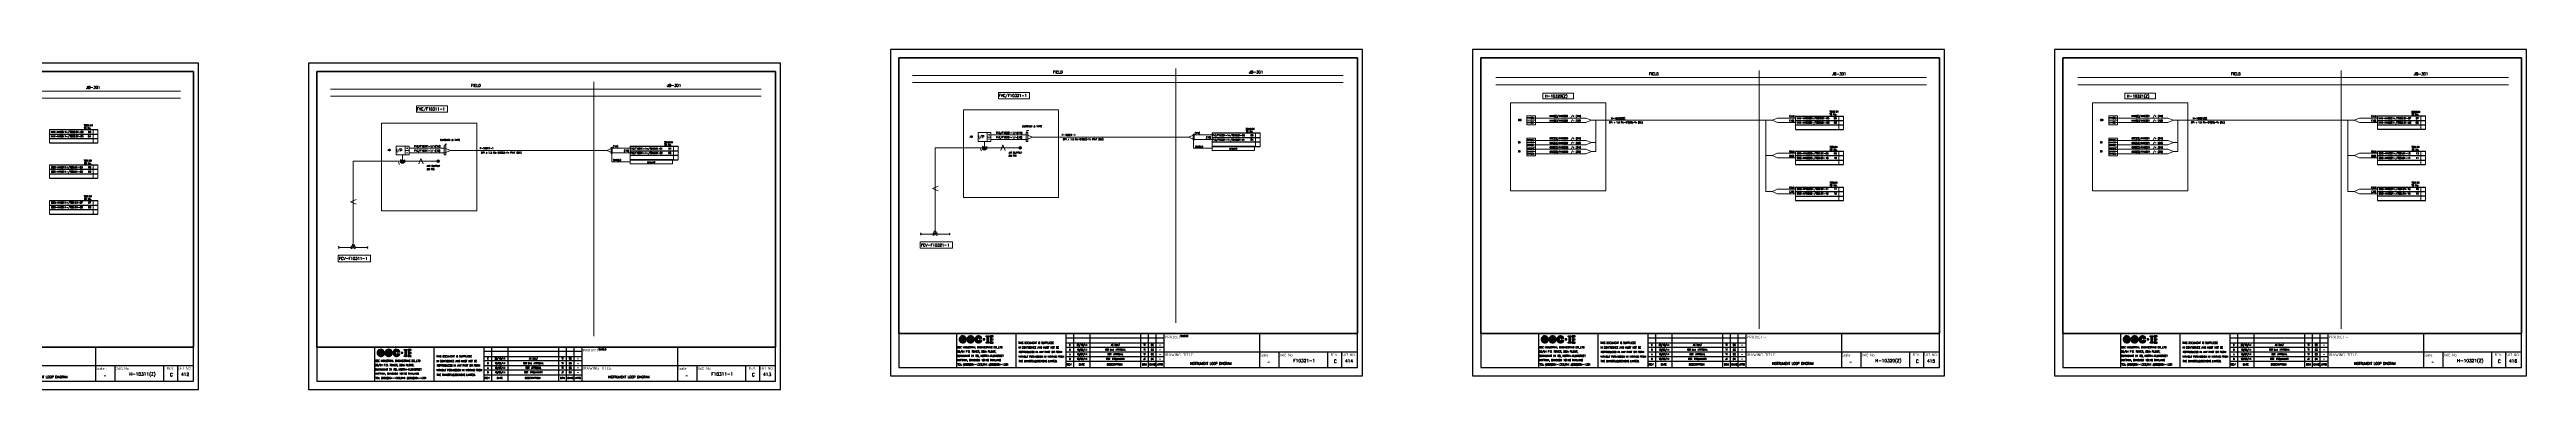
# Model space of a CAD drawing. Header units: millimetres. Extents: x -14942 to 24072, y -50285 to 2207.
# Drawn here: x 8956 to 11177, y -7011 to -6706 of the extents above; entities that cross this region are included whole.
import ezdxf
from ezdxf.enums import TextEntityAlignment as Align

# ---------------------------------------------------------------- set-up
doc = ezdxf.new("R2010")
doc.units = ezdxf.units.MM
doc.header["$MEASUREMENT"] = 0
doc.layers.get('0').update_dxf_attribs({"linetype": 'CONTINUOUS'})
for name, color, linetype in [('52049_PAPER A4$0$Frame_A1', 253, 'CONTINUOUS'), ('BORDER', 3, 'CONTINUOUS'), ('INSTRU', 4, 'CONTINUOUS'), ('INSTRUMENT', 1, 'CONTINUOUS'), ('LINE', 3, 'CONTINUOUS'), ('TEXT', 2, 'CONTINUOUS')]:
    doc.layers.add(name, color=color, linetype=linetype)
doc.styles.add('52049_PAPER A4$0$ISO Proportional', font='isocp.shx')
doc.styles.add('52049_PAPER A4$0$ROMANS', font='isocp.shx')
doc.styles.add('52049_PAPER A4$0$Romans-title', font='romans.shx')
doc.styles.add('ROMANS', font='romans')

# ---------------------------------------------------------------- blocks, each defined once
blk = doc.blocks.new('52049_PAPER A4$0$eec-ie')
at = {"layer": '52049_PAPER A4$0$Frame_A1', "color": 0, "lineweight": -3}
for p, q in [((0, 0), (0.87, 0.87)), ((0, -0.08), (0.3, 0.22)), ((0, -0.16), (0.26, 0.1)), ((0, -0.23), (0.24, 0)), ((0.01, 0.09), (0.78, 0.86)), ((0.04, 0.2), (0.68, 0.83)), ((0.09, 0.32), (0.55, 0.78)), ((0.26, 0.57), (0.3, 0.62)), ((0.34, -0.12), (1, 0.53)), ((0.35, -0.04), (0.92, 0.53)), ((0.35, -0.19), (1.07, 0.52)), ((0.36, 0.05), (0.82, 0.51)), ((0.37, -0.26), (0.66, 0.04)), ((0.39, -0.32), (0.74, 0.04)), ((0.4, 0.17), (0.7, 0.47)), ((0.41, -0.37), (0.82, 0.04)), ((1.69, 0.04), (0.64, 0.04)), ((0.65, 0.57), (0.96, 0.88)), ((0.68, -0.17), (0.9, 0.04)), ((0.76, -0.17), (0.98, 0.04)), ((0.77, 0.62), (1.03, 0.88)), ((0.84, -0.17), (1.05, 0.04)), ((0.87, 0.64), (1.1, 0.87)), ((0.87, 0.25), (1.13, 0.51)), ((0.92, -0.17), (1.13, 0.04)), ((0.95, 0.64), (1.17, 0.86)), ((0.96, 0.26), (1.19, 0.49)), ((1, -0.17), (1.21, 0.04)), ((1.03, 0.64), (1.23, 0.84)), ((1.03, 0.25), (1.24, 0.46)), ((1.07, -0.17), (1.29, 0.04)), ((1.09, 0.24), (1.29, 0.44)), ((1.1, 0.63), (1.29, 0.82)), ((1.15, 0.21), (1.34, 0.4)), ((1.15, -0.17), (1.37, 0.04)), ((1.16, 0.62), (1.35, 0.8)), ((1.19, 0.18), (1.38, 0.37)), ((1.22, 0.6), (1.4, 0.78)), ((1.22, 0.15), (1.54, 0.15)), ((1.23, -0.17), (1.44, 0.04)), ((1.25, 0.15), (1.42, 0.33)), ((1.28, 0.57), (1.45, 0.75)), ((1.31, -0.17), (1.52, 0.04)), ((1.32, 0.15), (1.46, 0.29)), ((1.33, 0.55), (1.5, 0.72)), ((1.38, 0.52), (1.54, 0.69)), ((1.39, -0.17), (1.6, 0.04)), ((1.4, 0.15), (1.49, 0.24)), ((1.42, 0.49), (1.59, 0.65)), ((1.46, 0.45), (1.63, 0.62)), ((1.46, -0.17), (1.68, 0.04)), ((1.48, 0.15), (1.52, 0.19)), ((1.5, 0.41), (1.67, 0.58)), ((1.54, 0.37), (1.71, 0.54)), ((1.54, -0.17), (1.9, 0.18)), ((1.57, 0.33), (1.74, 0.49)), ((1.6, 0.28), (1.77, 0.45)), ((1.62, -0.17), (1.91, 0.12)), ((1.63, 0.23), (1.8, 0.4)), ((1.65, 0.17), (1.83, 0.35)), ((1.67, 0.11), (1.86, 0.3)), ((1.69, 0.05), (1.88, 0.24)), ((1.7, -0.17), (1.93, 0.06)), ((2.09, -0.09), (2.37, 0.19)), ((2.1, -0.01), (2.51, 0.41)), ((2.1, -0.17), (2.34, 0.08)), ((2.11, 0.08), (2.88, 0.86)), ((2.13, 0.18), (2.78, 0.83)), ((2.18, 0.31), (2.65, 0.78)), ((2.31, 0.52), (2.45, 0.65)), ((2.44, -0.05), (3.02, 0.52)), ((2.44, -0.13), (3.1, 0.52)), ((2.45, -0.2), (2.78, 0.13)), ((2.46, 0.04), (2.93, 0.51)), ((2.46, -0.26), (2.76, 0.04)), ((2.48, -0.32), (2.84, 0.04)), ((2.49, 0.15), (2.81, 0.47)), ((2.56, 0.45), (2.97, 0.87)), ((2.72, -0.17), (2.92, 0.04)), ((2.73, 0.04), (3.79, 0.04)), ((2.77, 0.59), (3.06, 0.87)), ((2.79, -0.17), (3, 0.04)), ((2.84, 0.19), (3.17, 0.51)), ((2.87, -0.17), (3.08, 0.04)), ((2.89, 0.63), (3.13, 0.87)), ((2.95, -0.17), (3.15, 0.04)), ((2.98, 0.64), (3.2, 0.86)), ((2.98, 0.26), (3.23, 0.5)), ((3.03, -0.17), (3.23, 0.04)), ((3.06, 0.65), (3.27, 0.85)), ((3.07, 0.26), (3.29, 0.48)), ((3.11, -0.17), (3.31, 0.04)), ((3.14, 0.64), (3.33, 0.83)), ((3.14, 0.25), (3.34, 0.46)), ((3.18, -0.17), (3.39, 0.04)), ((3.2, 0.24), (3.39, 0.43)), ((3.21, 0.63), (3.39, 0.81)), ((3.25, 0.21), (3.44, 0.4)), ((3.26, -0.17), (3.47, 0.04)), ((3.27, 0.62), (3.44, 0.79)), ((3.29, 0.18), (3.48, 0.36)), ((3.62, 0.16), (3.31, 0.16)), ((3.33, 0.6), (3.5, 0.77)), ((3.34, -0.17), (3.54, 0.04)), ((3.36, 0.16), (3.52, 0.32)), ((3.38, 0.57), (3.55, 0.74)), ((3.42, -0.17), (3.62, 0.04)), ((3.43, 0.55), (3.59, 0.71)), ((3.43, 0.16), (3.55, 0.28)), ((3.48, 0.52), (3.64, 0.68)), ((3.5, -0.17), (3.7, 0.04)), ((3.51, 0.16), (3.58, 0.23)), ((3.52, 0.48), (3.68, 0.64)), ((3.57, 0.45), (3.72, 0.61)), ((3.57, -0.17), (3.78, 0.04)), ((3.59, 0.16), (3.61, 0.18)), ((3.6, 0.41), (3.76, 0.57)), ((3.64, 0.37), (3.8, 0.53)), ((3.65, -0.17), (3.99, 0.17)), ((3.67, 0.32), (3.83, 0.48)), ((3.7, 0.27), (3.87, 0.44)), ((3.73, 0.22), (3.9, 0.39)), ((3.73, -0.17), (4, 0.11)), ((3.75, 0.17), (3.92, 0.34)), ((3.77, 0.11), (3.95, 0.28)), ((3.79, 0.05), (3.97, 0.23)), ((3.81, -0.17), (4.02, 0.04)), ((4.18, -0.03), (4.57, 0.36)), ((4.18, -0.11), (4.47, 0.18)), ((4.18, -0.18), (4.43, 0.07)), ((4.19, 0.06), (5, 0.86)), ((4.21, 0.16), (4.9, 0.84)), ((4.25, 0.28), (4.78, 0.8)), ((4.34, 0.45), (4.61, 0.71)), ((4.53, -0.15), (5.2, 0.53)), ((4.53, -0.07), (5.13, 0.53)), ((4.54, 0.02), (5.04, 0.52)), ((4.54, -0.22), (4.86, 0.1)), ((4.57, 0.12), (4.93, 0.49)), ((4.69, 0.48), (5.08, 0.87)), ((4.69, 0.32), (4.73, 0.37)), ((4.88, 0.59), (5.16, 0.88)), ((4.96, 0.2), (5.27, 0.52)), ((4.99, 0.63), (5.24, 0.87)), ((5.08, 0.64), (5.31, 0.86)), ((5.09, 0.25), (5.33, 0.5)), ((5.16, 0.64), (5.37, 0.85)), ((5.17, 0.26), (5.39, 0.48)), ((5.24, 0.64), (5.43, 0.83)), ((5.24, 0.25), (5.44, 0.46)), ((5.3, 0.63), (5.49, 0.82)), ((5.3, 0.23), (5.49, 0.43)), ((5.35, 0.2), (5.54, 0.39)), ((5.37, 0.61), (5.55, 0.79)), ((5.39, 0.17), (5.58, 0.36)), ((5.4, 0.15), (5.72, 0.15)), ((5.42, 0.59), (5.6, 0.77)), ((5.46, 0.15), (5.62, 0.32)), ((5.48, 0.57), (5.65, 0.74)), ((5.53, 0.54), (5.7, 0.71)), ((5.53, 0.15), (5.65, 0.27)), ((5.58, 0.51), (5.74, 0.68)), ((5.61, 0.15), (5.68, 0.23)), ((5.62, 0.47), (5.79, 0.64)), ((5.66, 0.44), (5.83, 0.6)), ((5.69, 0.15), (5.71, 0.18)), ((5.7, 0.4), (5.87, 0.56)), ((5.73, 0.36), (5.9, 0.52)), ((5.77, 0.31), (5.94, 0.48)), ((5.8, 0.26), (5.97, 0.43)), ((5.82, 0.21), (6, 0.38)), ((5.85, 0.15), (6.02, 0.33)), ((6.09, 0.15), (5.85, 0.15)), ((5.92, 0.15), (6.05, 0.28)), ((6, 0.15), (6.07, 0.22)), ((6.08, 0.15), (6.09, 0.16)), ((6.9, 0.04), (6.46, 0.04)), ((6.46, 0.04), (6.46, -0.18)), ((6.46, -0.01), (6.51, 0.04)), ((6.46, -0.09), (6.59, 0.04)), ((6.46, -0.17), (6.66, 0.04)), ((6.52, -0.18), (6.74, 0.04)), ((6.6, -0.18), (6.82, 0.04)), ((6.68, -0.18), (6.9, 0.04)), ((6.9, -0.18), (6.9, 0.04)), ((7.23, 0.68), (7.41, 0.86)), ((7.27, 0.64), (7.49, 0.86)), ((7.35, 0.64), (7.57, 0.86)), ((7.43, 0.64), (7.65, 0.86)), ((7.5, 0.64), (7.72, 0.86)), ((7.51, 0.57), (7.8, 0.86)), ((7.51, 0.49), (7.88, 0.86)), ((7.51, 0.41), (7.96, 0.86)), ((7.51, 0.34), (7.78, 0.61)), ((7.51, 0.26), (7.78, 0.53)), ((7.51, 0.18), (7.78, 0.45)), ((7.51, 0.1), (7.78, 0.38)), ((7.51, 0.02), (7.78, 0.3)), ((7.51, -0.05), (7.78, 0.22)), ((7.51, -0.13), (7.78, 0.14)), ((7.51, -0.21), (7.78, 0.07)), ((7.82, 0.64), (8.04, 0.86)), ((7.89, 0.64), (8.06, 0.81)), ((7.97, 0.64), (8.06, 0.73)), ((8.05, 0.64), (8.06, 0.65)), ((8.33, 0.46), (8.74, 0.86)), ((8.33, 0.54), (8.66, 0.86)), ((8.33, 0.38), (8.82, 0.86)), ((8.33, 0.69), (8.5, 0.86)), ((8.33, 0.62), (8.58, 0.86)), ((8.33, 0.3), (8.61, 0.58)), ((8.33, 0.23), (8.61, 0.5)), ((8.33, 0.15), (8.61, 0.42)), ((8.33, 0.07), (8.61, 0.35)), ((8.33, -0.01), (8.61, 0.27)), ((8.33, -0.09), (8.61, 0.19)), ((8.33, -0.16), (8.61, 0.11)), ((8.33, -0.24), (8.61, 0.03)), ((8.33, -0.4), (8.74, 0.01)), ((8.33, -0.32), (8.66, 0.01)), ((8.33, -0.48), (8.82, 0.01)), ((8.67, 0.64), (8.89, 0.86)), ((8.68, -0.21), (8.9, 0.01)), ((8.75, 0.64), (8.97, 0.86)), ((8.75, -0.21), (8.97, 0.01)), ((8.83, 0.64), (9.05, 0.86)), ((8.83, -0.21), (9.05, 0.01)), ((8.91, 0.64), (9.11, 0.84)), ((8.99, 0.64), (9.11, 0.76)), ((9.06, 0.64), (9.11, 0.69)), ((0.02, -0.3), (0.23, -0.08)), ((0.03, -0.36), (0.23, -0.16)), ((0.05, -0.42), (0.24, -0.23)), ((0.07, -0.47), (0.26, -0.29)), ((0.1, -0.53), (0.27, -0.35)), ((0.12, -0.58), (0.3, -0.4)), ((0.15, -0.63), (0.32, -0.46)), ((0.19, -0.67), (0.35, -0.5)), ((0.22, -0.72), (0.39, -0.55)), ((0.26, -0.76), (0.42, -0.59)), ((0.3, -0.8), (0.46, -0.63)), ((0.34, -0.83), (0.5, -0.67)), ((0.38, -0.87), (0.55, -0.7)), ((0.42, -0.9), (0.59, -0.73)), ((0.44, -0.42), (0.64, -0.22)), ((0.47, -0.47), (0.66, -0.27)), ((0.47, -0.93), (0.65, -0.76)), ((0.5, -0.51), (0.69, -0.32)), ((0.52, -0.96), (0.7, -0.78)), ((0.54, -0.55), (0.73, -0.36)), ((0.58, -0.59), (0.78, -0.39)), ((0.58, -0.98), (0.76, -0.8)), ((0.62, -0.17), (1.94, -0.17)), ((0.63, -0.62), (0.83, -0.42)), ((0.63, -1.01), (0.82, -0.82)), ((0.68, -0.65), (0.89, -0.44)), ((0.69, -1.03), (0.89, -0.83)), ((0.73, -0.67), (0.96, -0.45)), ((0.75, -1.04), (0.96, -0.83)), ((0.79, -0.69), (1.04, -0.44)), ((0.82, -1.05), (1.04, -0.83)), ((0.85, -0.71), (1.19, -0.37)), ((0.89, -1.06), (1.14, -0.81)), ((0.92, -0.72), (1.29, -0.34)), ((0.96, -1.07), (1.25, -0.77)), ((1, -0.72), (1.37, -0.34)), ((1.04, -1.06), (1.76, -0.34)), ((1.09, -0.71), (1.45, -0.34)), ((1.13, -1.05), (1.84, -0.34)), ((1.2, -0.67), (1.53, -0.34)), ((1.54, -0.34), (1.22, -0.34)), ((1.23, -1.03), (1.9, -0.36)), ((1.35, -0.99), (1.86, -0.48)), ((1.53, -0.88), (1.76, -0.66)), ((1.65, -0.38), (1.68, -0.34)), ((1.91, -0.34), (1.66, -0.34)), ((1.78, -0.17), (1.94, -0.01)), ((1.85, -0.17), (1.94, -0.09)), ((1.93, -0.17), (1.94, -0.17)), ((2.1, -0.24), (2.32, -0.02)), ((2.11, -0.3), (2.32, -0.1)), ((2.13, -0.36), (2.32, -0.17)), ((2.15, -0.42), (2.33, -0.24)), ((2.17, -0.48), (2.35, -0.3)), ((2.2, -0.53), (2.37, -0.36)), ((2.22, -0.58), (2.39, -0.42)), ((2.25, -0.63), (2.42, -0.47)), ((2.29, -0.68), (2.45, -0.51)), ((2.32, -0.72), (2.48, -0.56)), ((2.36, -0.76), (2.52, -0.6)), ((2.4, -0.8), (2.56, -0.64)), ((2.44, -0.84), (2.6, -0.68)), ((2.48, -0.87), (2.64, -0.71)), ((2.51, -0.38), (2.71, -0.17)), ((2.53, -0.9), (2.69, -0.74)), ((2.54, -0.43), (2.73, -0.23)), ((2.57, -0.47), (2.76, -0.28)), ((2.58, -0.93), (2.74, -0.77)), ((2.6, -0.51), (2.79, -0.33)), ((2.63, -0.96), (2.8, -0.79)), ((2.64, -0.55), (2.83, -0.37)), ((2.68, -0.98), (2.86, -0.81)), ((2.69, -0.59), (2.87, -0.4)), ((4.02, -0.17), (2.71, -0.17)), ((2.73, -0.62), (2.93, -0.43)), ((2.74, -1.01), (2.92, -0.82)), ((2.78, -0.65), (2.99, -0.44)), ((2.8, -1.02), (2.99, -0.83)), ((2.84, -0.67), (3.06, -0.45)), ((2.86, -1.04), (3.06, -0.84)), ((2.9, -0.69), (3.14, -0.44)), ((2.92, -1.05), (3.14, -0.83)), ((2.96, -0.7), (3.32, -0.35)), ((2.99, -1.06), (3.24, -0.81)), ((3.03, -0.71), (3.39, -0.35)), ((3.07, -1.06), (3.36, -0.77)), ((3.11, -0.71), (3.47, -0.35)), ((3.15, -1.06), (3.86, -0.35)), ((3.2, -0.7), (3.55, -0.35)), ((3.24, -1.04), (3.94, -0.35)), ((3.31, -0.35), (3.62, -0.35)), ((3.32, -0.65), (3.62, -0.36)), ((3.35, -1.02), (3.98, -0.38)), ((3.48, -0.97), (3.93, -0.51)), ((3.74, -0.39), (3.78, -0.35)), ((3.76, -0.35), (3.99, -0.35)), ((3.89, -0.17), (4.02, -0.03)), ((3.96, -0.17), (4.03, -0.11)), ((4.19, -0.25), (4.42, -0.03)), ((4.21, -0.32), (4.41, -0.11)), ((4.22, -0.38), (4.42, -0.18)), ((4.24, -0.44), (4.43, -0.25)), ((4.26, -0.49), (4.45, -0.31)), ((4.29, -0.54), (4.47, -0.37)), ((4.32, -0.59), (4.49, -0.42)), ((4.35, -0.64), (4.52, -0.47)), ((4.38, -0.69), (4.55, -0.52)), ((4.42, -0.73), (4.58, -0.56)), ((4.45, -0.77), (4.62, -0.6)), ((4.49, -0.81), (4.66, -0.64)), ((4.53, -0.84), (4.7, -0.68)), ((4.56, -0.28), (4.8, -0.03)), ((4.58, -0.33), (4.8, -0.11)), ((4.58, -0.88), (4.75, -0.71)), ((4.6, -0.39), (4.81, -0.18)), ((4.62, -0.91), (4.8, -0.74)), ((4.63, -0.44), (4.83, -0.24)), ((4.66, -0.48), (4.86, -0.29)), ((4.67, -0.94), (4.85, -0.77)), ((4.7, -0.52), (4.89, -0.33)), ((4.72, -0.97), (4.9, -0.79)), ((4.74, -0.56), (4.93, -0.37)), ((4.78, -0.6), (4.98, -0.4)), ((4.78, -0.99), (4.96, -0.81)), ((4.83, -0.63), (5.03, -0.43)), ((4.83, -1.01), (5.03, -0.82)), ((4.88, -0.66), (5.09, -0.44)), ((4.89, -1.03), (5.1, -0.83)), ((4.93, -0.68), (5.17, -0.45)), ((4.96, -1.05), (5.17, -0.83)), ((4.99, -0.7), (5.26, -0.43)), ((5.02, -1.06), (5.26, -0.82)), ((5.06, -0.71), (5.43, -0.34)), ((5.09, -1.06), (5.36, -0.8)), ((5.13, -0.72), (5.5, -0.34)), ((5.17, -1.07), (5.49, -0.75)), ((5.21, -0.71), (5.58, -0.34)), ((5.25, -1.06), (5.97, -0.34)), ((5.3, -0.7), (5.66, -0.34)), ((5.35, -1.05), (6.05, -0.34)), ((5.72, -0.34), (5.4, -0.34)), ((5.43, -0.65), (5.71, -0.37)), ((5.45, -1.02), (6.07, -0.4)), ((5.58, -0.96), (6.02, -0.53)), ((5.81, -0.43), (5.89, -0.34)), ((5.85, -0.34), (6.09, -0.34)), ((6.46, -0.18), (6.9, -0.18)), ((6.75, -0.18), (6.9, -0.04)), ((6.83, -0.18), (6.9, -0.12)), ((7.23, -0.95), (7.34, -0.84)), ((7.23, -0.88), (7.26, -0.84)), ((7.23, -1.03), (7.42, -0.84)), ((7.28, -1.07), (7.5, -0.84)), ((7.35, -1.07), (7.78, -0.64)), ((7.43, -1.07), (7.78, -0.71)), ((7.51, -0.29), (7.78, -0.01)), ((7.51, -0.37), (7.78, -0.09)), ((7.51, -0.44), (7.78, -0.17)), ((7.51, -0.52), (7.78, -0.25)), ((7.51, -0.6), (7.78, -0.32)), ((7.51, -0.68), (7.78, -0.4)), ((7.51, -0.76), (7.78, -0.48)), ((7.51, -0.83), (7.78, -0.56)), ((7.51, -1.07), (7.78, -0.79)), ((7.59, -1.07), (7.81, -0.84)), ((7.67, -1.07), (7.89, -0.84)), ((7.74, -1.07), (7.96, -0.84)), ((7.82, -1.07), (8.04, -0.84)), ((7.9, -1.07), (8.06, -0.91)), ((7.98, -1.07), (8.06, -0.98)), ((8.06, -1.07), (8.06, -1.06)), ((8.33, -0.55), (8.61, -0.28)), ((8.33, -0.63), (8.61, -0.36)), ((8.33, -0.71), (8.61, -0.43)), ((8.33, -0.79), (8.61, -0.51)), ((8.33, -0.86), (8.61, -0.59)), ((8.33, -0.94), (8.61, -0.67)), ((8.33, -1.02), (8.61, -0.75)), ((8.37, -1.07), (8.61, -0.82)), ((8.45, -1.07), (8.67, -0.84)), ((8.52, -1.07), (8.74, -0.84)), ((8.6, -1.07), (8.82, -0.84)), ((8.68, -1.07), (8.9, -0.84)), ((8.76, -1.07), (8.98, -0.84)), ((8.84, -1.07), (9.06, -0.84)), ((8.91, -0.21), (9.11, -0.02)), ((8.91, -1.07), (9.11, -0.87)), ((8.99, -0.21), (9.11, -0.09)), ((8.99, -1.07), (9.11, -0.95)), ((9.07, -0.21), (9.11, -0.17)), ((9.07, -1.07), (9.11, -1.03))]:
    blk.add_line(p, q, dxfattribs=at)
for points in [[(7.23, 0.86), (8.06, 0.86), (8.06, 0.64), (7.78, 0.64), (7.78, -0.84), (8.06, -0.84), (8.06, -1.07), (7.23, -1.07), (7.23, -0.84), (7.51, -0.84), (7.51, 0.64), (7.23, 0.64)], [(8.61, 0.01), (8.61, 0.64), (9.11, 0.64), (9.11, 0.86), (8.33, 0.86), (8.33, -1.07), (9.11, -1.07), (9.11, -0.84), (8.61, -0.84), (8.61, -0.21), (9.11, -0.21), (9.11, 0.01)]]:
    blk.add_lwpolyline(points, close=True, dxfattribs=at)
for centre, radius, start, end in [((0.97, -0.09), 0.972, 355.3439, 345.14659), ((0.97, -0.09), 0.737, 10.52425, 340.25595), ((0.97, -0.09), 0.623, 23.56973, 336.43027), ((0.97, -0.09), 0.354, 44.78756, 157.61069), ((3.06, -0.09), 0.967, 355.6074, 344.77468), ((3.06, -0.09), 0.742, 10.07657, 339.99371), ((3.06, -0.09), 0.618, 24.25452, 335.74548), ((3.06, -0.09), 0.358, 45.10959, 158.75786), ((5.15, -0.09), 0.972, 14.85341, 345.14659), ((5.15, -0.09), 0.737, 19.74405, 340.25595), ((5.15, -0.09), 0.623, 23.56973, 336.43027), ((5.15, -0.09), 0.354, 44.78756, 315.21244), ((0.97, -0.09), 0.354, 192.89006, 315.21244), ((3.06, -0.09), 0.358, 191.9242, 314.89041)]:
    blk.add_arc(centre, radius, start, end, dxfattribs=at)
blk = doc.blocks.new('52049_PAPER A4$0$eec logo')
at = {"color": 7, "xscale": 2.786697286423482, "yscale": 2.786697286423482, "zscale": 2.786697286423482}
blk.add_blockref('52049_PAPER A4$0$eec-ie', (50, 25.9), dxfattribs=at)
blk = doc.blocks.new('A$C089E5181')
at = {"color": 3}
for p, q in [((-415.5, 38), (-4.5, 38)), ((-363.9, 38), (-363.9, 7.5)), ((-310.8, 38), (-310.8, 7.5)), ((-265.7, 7.5), (-265.7, 38)), ((-258.9, 7.5), (-258.9, 38)), ((-244.1, 7.5), (-244.1, 38)), ((-198.8, 7.5), (-198.8, 38)), ((-191.9, 7.5), (-191.9, 38)), ((-185.1, 7.5), (-185.1, 38)), ((-178.2, 38), (-178.2, 7.5)), ((-92.4, 38), (-92.4, 7.5)), ((-265.7, 13.2), (-178.2, 13.2)), ((-178.2, 21.5), (-4.5, 21.5)), ((-75.1, 21.5), (-75.1, 7.5)), ((-31.4, 21.5), (-31.4, 7.5)), ((-18.8, 21.5), (-18.8, 7.5))]:
    blk.add_line(p, q, dxfattribs=at)
at = {"color": 1}
for p, q in [((-178.2, 33.9), (-265.7, 33.9)), ((-265.7, 29.7), (-178.2, 29.7)), ((-178.2, 25.6), (-265.7, 25.6)), ((-265.7, 21.5), (-178.2, 21.5)), ((-178.2, 17.3), (-265.7, 17.3))]:
    blk.add_line(p, q, dxfattribs=at)
at = {"color": 7}
for p, q in [((-4.5, 38), (-96.4, 38)), ((-92.4, 38), (-92.4, 19.9))]:
    blk.add_line(p, q, dxfattribs=at)
blk.add_lwpolyline([(0, 0), (0, 292.5), (-423, 292.5), (-423, 0)], close=True, dxfattribs=at)
blk.add_lwpolyline([(-415.5, 285), (-4.5, 285), (-4.5, 38), (-415.5, 38)], close=True)
at = {"color": 3}
blk.add_lwpolyline([(-4.5, 7.5), (-4.5, 285), (-415.5, 285), (-415.5, 7.5)], close=True, dxfattribs=at)
at = {"color": 2}
blk.add_circle((-293.1, 13), 1.05, dxfattribs=at)
at = {"color": 3, "xscale": 1.200000000000001, "yscale": 1.200000000000001, "zscale": 1.200000000000001}
blk.add_blockref('52049_PAPER A4$0$eec logo', (-421.5, 2), dxfattribs=at)
at = {"color": 2, "style": '52049_PAPER A4$0$Romans-title'}
for s, height, width, p in [('36/94 P.S. TOWER, 28th FLOOR,', 1.75, 0.9, (-363.5, 21, -1.8)), ('EEC INDUSTRIAL ENGINEERING CO.,LTD', 1.75, 0.9, (-363.3, 24.8)), ('SUKHUMVIT 21 RD, NORTH-KLONGTOEY', 1.75, 0.9, (-363.5, 17.1, -1.8)), ('WATTANA, BANGKOK 10110 THAILAND ', 1.75, 0.9, (-363.3, 13.3, -1.8)), ('TEL: (662)664-1300,FAX :(662)664-1301', 1.75, 0.9, (-363.1, 9.4, -1.8)), ('DRN', 1.65, 0.8, (-197.4, 9.5)), ('CHKD', 1.65, 0.8, (-191, 9.5)), ('APPD', 1.65, 0.8, (-184.1, 9.5))]:
    blk.add_text(s, height=height, dxfattribs=dict(at, width=width)).set_placement(p)
at = {"color": 2, "style": '52049_PAPER A4$0$Romans-title', "width": 0.8}
for s, p in [('THIS DOCUMENT IS SUPPLIEDE', (-292.6, 29.7)), ('IN CONFIDENCE AND MUST NOT BE', (-290.2, 25.5)), (' REPRODUCED IN ANY PART OR FORM', (-289.1, 21.5)), ('THE OWNERS   SIEMENS LIMITED. ', (-290.3, 13.2)), (' WITHOUT PERMISSION IN WRITING FROM ', (-287.9, 17.3))]:
    blk.add_text(s, height=1.75, dxfattribs=at).set_placement(p, align=Align.MIDDLE)
at = {"color": 2}
for s, height, style, width, p in [('C', 1.5, '52049_PAPER A4$0$Romans-title', 0.8, (-262.3, 27.7)), ('B', 1.5, '52049_PAPER A4$0$Romans-title', 0.8, (-262.3, 23.5)), ('28/10/14', 1.5, '52049_PAPER A4$0$Romans-title', 0.8, (-251.5, 27.7)), ('10/09/14', 1.5, '52049_PAPER A4$0$Romans-title', 0.8, (-251.5, 23.5)), ('FOR 2nd  APPROVAL', 1.5, '52049_PAPER A4$0$Romans-title', 0.8, (-221.5, 23.5)), ('AS BUILT', 1.5, '52049_PAPER A4$0$Romans-title', 0.8, (-221.5, 27.7)), ('TT', 1.5, '52049_PAPER A4$0$Romans-title', 0.8, (-195.4, 27.7)), ('TT', 1.5, '52049_PAPER A4$0$Romans-title', 0.8, (-195.4, 23.5)), ('CS', 1.5, '52049_PAPER A4$0$Romans-title', 0.8, (-188.5, 27.7)), ('CS', 1.5, '52049_PAPER A4$0$Romans-title', 0.8, (-188.5, 23.5)), ('-', 1.5, '52049_PAPER A4$0$Romans-title', 0.8, (-181.6, 27.7)), ('-', 1.5, '52049_PAPER A4$0$Romans-title', 0.8, (-181.6, 23.5)), ('A', 1.5, '52049_PAPER A4$0$Romans-title', 0.8, (-262.3, 19.4)), ('0', 1.5, '52049_PAPER A4$0$Romans-title', 0.8, (-262.3, 15.3)), ('10/07/14', 1.5, '52049_PAPER A4$0$Romans-title', 0.8, (-251.5, 19.4)), ('18/03/14', 1.5, '52049_PAPER A4$0$Romans-title', 0.8, (-251.5, 15.3)), ('FOR  PRELIMINARY', 1.5, '52049_PAPER A4$0$Romans-title', 0.8, (-221.5, 15.3)), ('FOR  APPROVAL', 1.5, '52049_PAPER A4$0$Romans-title', 0.8, (-221.5, 19.4)), ('TT', 1.5, '52049_PAPER A4$0$Romans-title', 0.8, (-195.4, 19.4)), ('JT', 1.5, '52049_PAPER A4$0$Romans-title', 0.8, (-195.4, 15.3)), ('CS', 1.5, '52049_PAPER A4$0$Romans-title', 0.8, (-188.5, 19.4)), ('CK', 1.5, '52049_PAPER A4$0$Romans-title', 0.8, (-188.5, 15.3)), ('-', 1.5, '52049_PAPER A4$0$Romans-title', 0.8, (-181.6, 19.4)), ('-', 1.5, '52049_PAPER A4$0$Romans-title', 0.8, (-181.6, 15.3)), ('Scale :', 2.48, '52049_PAPER A4$0$ROMANS', 0.9, (-87.1, 18.8)), ('-', 2.25, '52049_PAPER A4$0$Romans-title', 0.8, (-84, 12.5)), ('DWG No.', 2.48, '52049_PAPER A4$0$ROMANS', 0.9, (-68.6, 18.8)), ('REV.', 2.48, '52049_PAPER A4$0$ROMANS', 0.9, (-25.2, 19)), ('C', 3, '52049_PAPER A4$0$Romans-title', 0.8, (-24.4, 13.2)), ('SHT NO.', 2.48, '52049_PAPER A4$0$ROMANS', 0.9, (-12.6, 19))]:
    blk.add_text(s, height=height, dxfattribs=dict(at, style=style, width=width)).set_placement(p, align=Align.MIDDLE_CENTER)
at = {"color": 2, "style": '52049_PAPER A4$0$ISO Proportional'}
for s, height, p in [('PROJECT:-', 2.48, (-168.6, 35)), ('DRAWING TITLE:', 2.482, (-164.8, 19))]:
    blk.add_text(s, height=height, dxfattribs=at).set_placement(p, align=Align.MIDDLE_CENTER)
at = {"color": 2, "style": '52049_PAPER A4$0$Romans-title'}
blk.add_text('C', height=1.19, dxfattribs=at).set_placement((-293.1, 13), align=Align.MIDDLE)
for s, height, p in [('REV', 1.65, (-264.9, 9.5)), ('DATE', 1.65, (-254.2, 9.5)), ('DESCRIPTION', 1.655, (-229.2, 9.5))]:
    blk.add_text(s, height=height, dxfattribs=at).set_placement(p)
at = {"layer": 'TEXT', "style": 'ROMANS', "width": 0.8}
blk.add_text('INSTRUMENT LOOP DIAGRAM ', height=2.25, dxfattribs=at).set_placement((-135.3, 11.2), align=Align.MIDDLE_CENTER)
blk = doc.blocks.new('V-3WAY')
at = {"color": 3, "linetype": 'Continuous'}
for points in [[(1.75, -1.25), (-1.75, 1.25), (-1.75, -1.25), (1.75, 1.25)], [(1.25, -1.75), (-1.25, -1.75), (0, 0)]]:
    blk.add_lwpolyline(points, close=True, dxfattribs=at)
blk = doc.blocks.new('40BK')
at = {"color": 1, "style": 'ROMANS'}
blk.add_text('~', height=2, dxfattribs=at).set_placement((0, 0.2), align=Align.MIDDLE_CENTER)
blk = doc.blocks.new('Box')
at = {"layer": 'INSTRU', "color": 7, "lineweight": 13}
for p, q in [((660.5, -1853.3), (660.5, -1865.3)), ((699.6, -1853.3), (699.6, -1865.3)), ((703.7, -1853.3), (703.7, -1865.3))]:
    blk.add_line(p, q, dxfattribs=at)
at = {"layer": 'INSTRUMENT', "color": 7}
for p, q in [((660.5, -1853.3), (703.7, -1853.3)), ((660.5, -1857.3), (703.7, -1857.3)), ((660.5, -1861.3), (703.7, -1861.3)), ((660.5, -1865.3), (703.7, -1865.3))]:
    blk.add_line(p, q, dxfattribs=at)
blk = doc.blocks.new('AA')
at = {"layer": 'INSTRU', "color": 7, "lineweight": 13}
for p, q in [((660.4, -1836.1), (674.5, -1836.1)), ((660.4, -1836.1), (660.4, -1840.1)), ((660.4, -1840.1), (698.6, -1840.1)), ((667.7, -1836.1), (698.6, -1836.1)), ((698.6, -1836.1), (698.6, -1840.1))]:
    blk.add_line(p, q, dxfattribs=at)
at = {"layer": 'TEXT', "color": 7, "lineweight": 13, "style": 'ROMANS'}
blk.add_text('ground', height=1.5, dxfattribs=at).set_placement((675.9, -1839.1))

msp = doc.modelspace()

# ---------------------------------------------------------------- linework, layer by layer
at = {"color": 7, "lineweight": 13}
for p, q in [((9226.9, -6882.3), (9230.4, -6884.8)), ((9226.9, -6884.8), (9230.4, -6882.3)), ((9226.9, -6882.3), (9226.9, -6884.8)), ((9227.6, -6881.6), (9229.7, -6881.6)), ((9228.7, -6883.5), (9228.7, -6881.6)), ((9230.4, -6882.3), (9230.4, -6884.8)), ((9748.6, -6870.3), (9752.1, -6872.8)), ((9748.6, -6872.8), (9752.1, -6870.3)), ((9748.6, -6870.3), (9748.6, -6872.8)), ((9749.3, -6869.6), (9751.4, -6869.6)), ((9750.3, -6871.5), (9750.3, -6869.6)), ((9752.1, -6870.3), (9752.1, -6872.8))]:
    msp.add_line(p, q, dxfattribs=at)
for centre in [(9826.5, -6794.1), (9304.8, -6806.1)]:
    msp.add_circle(centre, 1.25, dxfattribs=at)
at = {"layer": 'BORDER', "color": 7, "lineweight": 13, "ltscale": 2.5}
for p, q in [((9966, -6723.2), (9966, -6950.9)), ((10489, -6725), (10489, -6956.5)), ((11010.6, -6725), (11010.6, -6956.5)), ((9444.3, -6735.2), (9444.3, -6962.9))]:
    msp.add_line(p, q, dxfattribs=at)
at = {"layer": 'BORDER', "color": 7, "lineweight": 13}
for p, q in [((8687.9, -6743.3), (9074, -6743.3)), ((8687.9, -6749.6), (9074, -6749.6)), ((9208.3, -6741.5), (9594.3, -6741.5)), ((9208.3, -6747.8), (9594.3, -6747.8)), ((9730, -6729.5), (10116, -6729.5)), ((9730, -6735.8), (10116, -6735.8)), ((10252.9, -6731.3), (10639, -6731.3)), ((10252.9, -6737.6), (10639, -6737.6)), ((10774.6, -6731.3), (11160.6, -6731.3)), ((10774.6, -6737.6), (11160.6, -6737.6))]:
    msp.add_line(p, q, dxfattribs=at)
at = {"layer": 'INSTRU', "color": 7, "lineweight": 13}
for p, q in [((10280.6, -6765.5), (10288.6, -6765.5)), ((10280.6, -6765.5), (10280.6, -6769.5)), ((10280.6, -6769.5), (10288.6, -6769.5)), ((10280.6, -6769.5), (10280.6, -6773.5)), ((10288.6, -6765.5), (10288.6, -6769.5)), ((10288.6, -6769.5), (10288.6, -6773.5)), ((10802.3, -6765.5), (10810.3, -6765.5)), ((10802.3, -6765.5), (10802.3, -6769.5)), ((10802.3, -6769.5), (10810.3, -6769.5)), ((10802.3, -6769.5), (10802.3, -6773.5)), ((10810.3, -6765.5), (10810.3, -6769.5)), ((10810.3, -6769.5), (10810.3, -6773.5)), ((9267.2, -6792.6), (9278.7, -6792.6)), ((9267.2, -6792.6), (9267.2, -6800.6)), ((9275.2, -6792.6), (9275.2, -6800.6)), ((9278.7, -6792.6), (9278.7, -6796.6)), ((9788.8, -6780.6), (9800.3, -6780.6)), ((9788.8, -6780.6), (9788.8, -6788.6)), ((9788.8, -6788.6), (9800.3, -6788.6)), ((9792.3, -6788.6), (9800.3, -6788.6)), ((9796.8, -6780.6), (9796.8, -6788.6)), ((9796.8, -6784.6), (9800.3, -6784.6)), ((9800.3, -6780.6), (9800.3, -6784.6)), ((9800.3, -6784.6), (9800.3, -6788.6)), ((10280.6, -6773.5), (10288.6, -6773.5)), ((10280.6, -6773.5), (10288.6, -6773.5)), ((10280.6, -6773.5), (10288.6, -6773.5)), ((10280.6, -6785.5), (10280.6, -6789.5)), ((10280.6, -6785.5), (10288.6, -6785.5)), ((10280.6, -6789.5), (10288.6, -6789.5)), ((10280.6, -6789.5), (10280.6, -6793.5)), ((10280.6, -6793.5), (10288.6, -6793.5)), ((10280.6, -6793.5), (10280.6, -6797.5)), ((10280.6, -6793.5), (10288.6, -6793.5)), ((10280.6, -6793.5), (10288.6, -6793.5)), ((10288.6, -6785.5), (10288.6, -6789.5)), ((10288.6, -6789.5), (10288.6, -6793.5)), ((10288.6, -6793.5), (10288.6, -6797.5)), ((10802.3, -6773.5), (10810.3, -6773.5)), ((10802.3, -6773.5), (10810.3, -6773.5)), ((10802.3, -6773.5), (10810.3, -6773.5)), ((10802.3, -6785.5), (10802.3, -6789.5)), ((10802.3, -6785.5), (10810.3, -6785.5)), ((10802.3, -6789.5), (10810.3, -6789.5)), ((10802.3, -6789.5), (10802.3, -6793.5)), ((10802.3, -6793.5), (10810.3, -6793.5)), ((10802.3, -6793.5), (10802.3, -6797.5)), ((10802.3, -6793.5), (10810.3, -6793.5)), ((10802.3, -6793.5), (10810.3, -6793.5)), ((10810.3, -6785.5), (10810.3, -6789.5)), ((10810.3, -6789.5), (10810.3, -6793.5)), ((10810.3, -6793.5), (10810.3, -6797.5)), ((9267.2, -6800.6), (9278.7, -6800.6)), ((9270.7, -6800.6), (9278.7, -6800.6)), ((9275.2, -6796.6), (9278.7, -6796.6)), ((9278.7, -6796.6), (9278.7, -6800.6)), ((10280.6, -6797.5), (10288.6, -6797.5)), ((10280.6, -6797.5), (10280.6, -6801.5)), ((10280.6, -6801.5), (10288.6, -6801.5)), ((10288.6, -6797.5), (10288.6, -6801.5)), ((10802.3, -6797.5), (10810.3, -6797.5)), ((10802.3, -6797.5), (10802.3, -6801.5)), ((10802.3, -6801.5), (10810.3, -6801.5)), ((10810.3, -6797.5), (10810.3, -6801.5))]:
    msp.add_line(p, q, dxfattribs=at)
at = {"layer": 'LINE', "color": 7, "lineweight": 13}
for p, q in [((9807, -6744.6), (9835, -6744.6)), ((9807, -6744.6), (9807, -6750.3)), ((9835, -6744.6), (9835, -6750.3)), ((10295.1, -6745.1), (10322.5, -6745.1)), ((10295.1, -6745.1), (10295.1, -6750.4)), ((10322.5, -6745.1), (10322.5, -6750.4)), ((10816.8, -6745.1), (10844.2, -6745.1)), ((10816.8, -6745.1), (10816.8, -6750.4)), ((10844.2, -6745.1), (10844.2, -6750.4)), ((9285.4, -6756.6), (9313.3, -6756.6)), ((9285.4, -6756.6), (9285.4, -6762.3)), ((9285.4, -6762.3), (9313.3, -6762.3)), ((9313.3, -6756.6), (9313.3, -6762.3)), ((9807, -6750.3), (9835, -6750.3)), ((10288.6, -6767.5), (10333.7, -6767.5)), ((10288.6, -6771.5), (10333.7, -6771.5)), ((10295.1, -6750.4), (10322.5, -6750.4)), ((10338.7, -6769.5), (10333.7, -6767.5)), ((10333.7, -6771.5), (10338.7, -6769.5)), ((10338.7, -6769.5), (10500.5, -6769.5)), ((10342.6, -6777.5), (10342.6, -6769.5)), ((10494.8, -6833.3), (10494.8, -6769.5)), ((10500.5, -6769.5), (10505.5, -6767.5)), ((10500.5, -6769.5), (10505.5, -6771.5)), ((10521.4, -6767.5), (10505.5, -6767.5)), ((10521.4, -6771.5), (10505.5, -6771.5)), ((10810.3, -6767.5), (10855.3, -6767.5)), ((10810.3, -6771.5), (10855.3, -6771.5)), ((10816.8, -6750.4), (10844.2, -6750.4)), ((10860.3, -6769.5), (10855.3, -6767.5)), ((10855.3, -6771.5), (10860.3, -6769.5)), ((10860.3, -6769.5), (11022.2, -6769.5)), ((10864.2, -6777.5), (10864.2, -6769.5)), ((11016.5, -6833.3), (11016.5, -6769.5)), ((11022.2, -6769.5), (11027.2, -6767.5)), ((11022.2, -6769.5), (11027.2, -6771.5)), ((11043.1, -6767.5), (11027.2, -6767.5)), ((11043.1, -6771.5), (11027.2, -6771.5)), ((9310.3, -6792.5), (9310.3, -6800.5)), ((9310.3, -6792.5), (9311.6, -6792.5)), ((9311, -6792.5), (9311, -6790.8)), ((9311, -6790.8), (9312.6, -6790.8)), ((9311.6, -6792.5), (9311.6, -6800.5)), ((9460.9, -6794), (9459.9, -6794)), ((9459.9, -6794), (9459.9, -6799.2)), ((9460.9, -6794), (9460.9, -6799.2)), ((9794.6, -6788.6), (9794.6, -6794.1)), ((9800.3, -6782.6), (9832.5, -6782.6)), ((9800.3, -6786.6), (9832.5, -6786.6)), ((9811.1, -6791.6), (9809.1, -6796.6)), ((9813.1, -6796.6), (9811.1, -6791.6)), ((9832, -6780.5), (9832, -6788.5)), ((9832, -6780.5), (9833.3, -6780.5)), ((9832, -6788.5), (9833.3, -6788.5)), ((9837.5, -6784.6), (9832.5, -6782.6)), ((9832.5, -6786.6), (9837.5, -6784.6)), ((9832.6, -6780.5), (9832.6, -6778.8)), ((9832.6, -6778.8), (9834.3, -6778.8)), ((9833.3, -6780.5), (9833.3, -6788.5)), ((9837.5, -6784.6), (9969.7, -6784.6)), ((9977.5, -6784.6), (9969.7, -6784.6)), ((9977.5, -6784.6), (9982.5, -6782.6)), ((9977.5, -6784.6), (9982.5, -6786.6)), ((9982.5, -6782), (9981.5, -6782)), ((9981.5, -6782), (9981.5, -6787.2)), ((9982.5, -6787.2), (9981.5, -6787.2)), ((9982, -6787.2), (9982, -6794.6)), ((9982.5, -6782), (9982.5, -6787.2)), ((9998.5, -6782.6), (9982.5, -6782.6)), ((9998.5, -6786.6), (9982.5, -6786.6)), ((10288.6, -6787.5), (10333.7, -6787.5)), ((10288.6, -6791.5), (10333.7, -6791.5)), ((10338.7, -6789.5), (10333.7, -6787.5)), ((10333.7, -6791.5), (10338.7, -6789.5)), ((10338.7, -6789.5), (10342.6, -6789.5)), ((10342.6, -6789.5), (10342.6, -6777.5)), ((10342.6, -6797.5), (10342.6, -6789.5)), ((10810.3, -6787.5), (10855.3, -6787.5)), ((10810.3, -6791.5), (10855.3, -6791.5)), ((10860.3, -6789.5), (10855.3, -6787.5)), ((10855.3, -6791.5), (10860.3, -6789.5)), ((10860.3, -6789.5), (10864.2, -6789.5)), ((10864.2, -6789.5), (10864.2, -6777.5)), ((10864.2, -6797.5), (10864.2, -6789.5)), ((9271.2, -6806.1), (9228.7, -6806.1)), ((9228.7, -6806.1), (9228.7, -6880.6)), ((9270, -6809), (9270, -6808.2)), ((9272.9, -6800.6), (9272.9, -6806.1)), ((9274.7, -6806.1), (9303.6, -6806.1)), ((9278.7, -6794.6), (9310.8, -6794.6)), ((9278.7, -6798.6), (9310.8, -6798.6)), ((9289.4, -6803.6), (9287.4, -6808.6)), ((9291.4, -6808.6), (9289.4, -6803.6)), ((9310.3, -6800.5), (9311.6, -6800.5)), ((9315.8, -6796.6), (9310.8, -6794.6)), ((9310.8, -6798.6), (9315.8, -6796.6)), ((9315.8, -6796.6), (9448.1, -6796.6)), ((9455.9, -6796.6), (9448.1, -6796.6)), ((9455.9, -6796.6), (9460.9, -6794.6)), ((9455.9, -6796.6), (9460.9, -6798.6)), ((9460.9, -6799.2), (9459.9, -6799.2)), ((9460.4, -6799.2), (9460.4, -6806.6)), ((9476.8, -6806.6), (9460.4, -6806.6)), ((9476.8, -6794.6), (9460.9, -6794.6)), ((9476.8, -6798.6), (9460.9, -6798.6)), ((9792.8, -6794.1), (9750.3, -6794.1)), ((9750.3, -6794.1), (9750.3, -6868.6)), ((9791.7, -6797), (9791.7, -6796.2)), ((9796.3, -6794.1), (9825.2, -6794.1)), ((9998.5, -6794.6), (9982, -6794.6)), ((10288.6, -6795.5), (10333.7, -6795.5)), ((10288.6, -6799.5), (10333.7, -6799.5)), ((10338.7, -6797.5), (10333.7, -6795.5)), ((10333.7, -6799.5), (10338.7, -6797.5)), ((10338.7, -6797.5), (10342.6, -6797.5)), ((10494.8, -6801.1), (10500.5, -6801.1)), ((10500.5, -6801.1), (10505.5, -6799.1)), ((10500.5, -6801.1), (10505.5, -6803.1)), ((10521.4, -6799.1), (10505.5, -6799.1)), ((10521.4, -6803.1), (10505.5, -6803.1)), ((10810.3, -6795.5), (10855.3, -6795.5)), ((10810.3, -6799.5), (10855.3, -6799.5)), ((10860.3, -6797.5), (10855.3, -6795.5)), ((10855.3, -6799.5), (10860.3, -6797.5)), ((10860.3, -6797.5), (10864.2, -6797.5)), ((11016.5, -6801.1), (11022.2, -6801.1)), ((11022.2, -6801.1), (11027.2, -6799.1)), ((11022.2, -6801.1), (11027.2, -6803.1)), ((11043.1, -6799.1), (11027.2, -6799.1)), ((11043.1, -6803.1), (11027.2, -6803.1)), ((9752.9, -6828.6), (9747.9, -6830.6)), ((9747.9, -6830.6), (9752.9, -6832.6)), ((10494.8, -6833.3), (10500.5, -6833.3)), ((10500.5, -6833.3), (10505.5, -6831.3)), ((10500.5, -6833.3), (10505.5, -6835.3)), ((10521.4, -6831.3), (10505.5, -6831.3)), ((10521.4, -6835.3), (10505.5, -6835.3)), ((11016.5, -6833.3), (11022.2, -6833.3)), ((11022.2, -6833.3), (11027.2, -6831.3)), ((11022.2, -6833.3), (11027.2, -6835.3)), ((11043.1, -6831.3), (11027.2, -6831.3)), ((11043.1, -6835.3), (11027.2, -6835.3)), ((9231.2, -6840.6), (9226.2, -6842.6)), ((9226.2, -6842.6), (9231.2, -6844.6)), ((9736.9, -6878.5), (9766, -6878.5)), ((9736.9, -6878.5), (9736.9, -6884.2)), ((9748.6, -6871.5), (9737.4, -6871.5)), ((9752.1, -6871.5), (9763.2, -6871.5)), ((9766, -6878.5), (9766, -6884.2)), ((9215.3, -6890.5), (9244.3, -6890.5)), ((9215.3, -6890.5), (9215.3, -6896.2)), ((9215.3, -6896.2), (9244.3, -6896.2)), ((9226.9, -6883.5), (9215.8, -6883.5)), ((9230.4, -6883.5), (9241.6, -6883.5)), ((9244.3, -6890.5), (9244.3, -6896.2)), ((9736.9, -6884.2), (9766, -6884.2))]:
    msp.add_line(p, q, dxfattribs=at)
at = {"layer": 'LINE', "color": 7, "lineweight": 13, "ltscale": 8}
for p, q in [((9775.8, -6838.7), (9775.8, -6760)), ((9861, -6760), (9775.8, -6760)), ((9861, -6838.7), (9861, -6760)), ((10266.2, -6832.7), (10266.2, -6753.9)), ((10351.4, -6753.9), (10266.2, -6753.9)), ((10351.4, -6832.7), (10351.4, -6753.9)), ((10787.9, -6832.7), (10787.9, -6753.9)), ((10873.1, -6753.9), (10787.9, -6753.9)), ((10873.1, -6832.7), (10873.1, -6753.9)), ((9254.1, -6850.7), (9254.1, -6772)), ((9339.4, -6772), (9254.1, -6772)), ((9339.4, -6850.7), (9339.4, -6772)), ((10351.4, -6832.7), (10266.2, -6832.7)), ((10873.1, -6832.7), (10787.9, -6832.7)), ((9339.4, -6850.7), (9254.1, -6850.7)), ((9861, -6838.7), (9775.8, -6838.7))]:
    msp.add_line(p, q, dxfattribs=at)
at = {"layer": 'LINE', "color": 7, "lineweight": 13}
for centre in [(9826.5, -6794.1), (9304.8, -6806.1)]:
    msp.add_circle(centre, 0.4, dxfattribs=at)
for centre, radius, end in [((9269, -6808.2), 1, 90), ((9790.7, -6796.2), 1, 90), ((9228.7, -6881.6), 1.05, 180), ((9750.3, -6869.6), 1.05, 180)]:
    msp.add_arc(centre, radius, 0, end, dxfattribs=at)
for points in [[(9270.3, -6809), (9269.8, -6809), (9270, -6810)], [(9791.9, -6797), (9791.5, -6797), (9791.7, -6798)]]:
    msp.add_solid(points, dxfattribs=at)

# ---------------------------------------------------------------- block references
at = {"layer": 'INSTRUMENT', "color": 1}
for name, p in [('Box', (9860.9, -4912.4)), ('Box', (10382.6, -4912.3)), ('Box', (8296, -4924.5)), ('Box', (8816.3, -4939.5)), ('Box', (9338, -4927.6)), ('AA', (9338.1, -4956.5)), ('Box', (8296, -4956.1)), ('AA', (8816.4, -4968.5)), ('Box', (9860.9, -4943.9)), ('Box', (10382.6, -4943.9)), ('Box', (9860.9, -4976.1)), ('Box', (10382.6, -4976)), ('Box', (8296, -4988.2))]:
    msp.add_blockref(name, p, dxfattribs=at)
at = {"layer": 'LINE', "color": 7, "lineweight": 13}
for name, p in [('A$C089E5181', (9090.1, -7010.7)), ('A$C089E5181', (9611.7, -7010.7)), ('A$C089E5181', (10133.4, -6998.6)), ('A$C089E5181', (10655.1, -6998.6)), ('A$C089E5181', (11176.8, -6998.6)), ('V-3WAY', (9794.6, -6794.1)), ('V-3WAY', (9272.9, -6806.1))]:
    msp.add_blockref(name, p, dxfattribs=at)
at = {"layer": 'LINE', "color": 7, "lineweight": 13, "xscale": -1, "rotation": 270}
for p in [(9215.6, -6883.5), (9737.3, -6871.5)]:
    msp.add_blockref('40BK', p, dxfattribs=at)
at = {"layer": 'LINE', "color": 7, "lineweight": 13, "rotation": 90}
for p in [(9241.7, -6883.5), (9763.4, -6871.5)]:
    msp.add_blockref('40BK', p, dxfattribs=at)

# ---------------------------------------------------------------- texts
at = {"layer": 'TEXT', "color": 7, "lineweight": 13, "style": 'ROMANS'}
for s, height, p in [('FIELD', 2.4, (9856.1, -6727.5)), ('JB-301', 2.4, (10031.6, -6727.5)), ('FIELD', 2.4, (10390.3, -6729.2)), ('JB-301', 2.4, (10554.3, -6729.2)), ('FIELD', 2.4, (10912, -6729.2)), ('JB-301', 2.4, (11075.9, -6729.2)), ('JB-301', 2.4, (8989.3, -6741.2)), ('FIELD', 2.4, (9334.4, -6739.5)), ('JB-301', 2.4, (9509.9, -6739.5)), ('FVC/F10321-1', 2.4, (9807.4, -6748.6)), ('H-10320(Z)', 2.4, (10297, -6749)), ('H-10321(Z)', 2.4, (10818.6, -6749)), ('FVC/F10311-1', 2.4, (9285.8, -6760.6)), ('DO', 1.5, (10273.1, -6770)), ('HVK(Z)/H10320', 1.5, (10301.2, -6766.5)), ('HVK(Z)/H10320', 1.5, (10301.2, -6770.5)), ('/+ (1W)', 1.5, (10320.4, -6766.5)), ('/- (1B)', 1.5, (10320.4, -6770.5)), ('3Pr x 1.5 Re-2Y(St)-Yv (BL)', 1.5, (10354.2, -6772.2)), ('H-10320(Z)', 1.5, (10356.2, -6768.6)), ('(1W)', 1.5, (10516, -6766.7)), ('(1B)', 1.5, (10516, -6770.6)), ('HVK-H10320+/TBDO.01-05', 1.5, (10522.7, -6768.4)), ('HVK-H10320-/TBDO.01-06', 1.5, (10522.7, -6772.4)), ('TBD0.01 ', 1.5, (10552, -6762.6)), ('TB No.', 1.5, (10552, -6765)), ('05', 1.5, (10555.9, -6768.4)), ('06', 1.5, (10555.9, -6772.4)), ('DO', 1.5, (10794.7, -6770)), ('HVK(Z)/H10321', 1.5, (10822.9, -6766.5)), ('HVK(Z)/H10321', 1.5, (10822.9, -6770.5)), ('/+ (1W)', 1.5, (10842.1, -6766.5)), ('/- (1B)', 1.5, (10842.1, -6770.5)), ('3Pr x 1.5 Re-2Y(St)-Yv (BL)', 1.5, (10875.9, -6772.2)), ('H-10321(Z)', 1.5, (10877.8, -6768.6)), ('(1W)', 1.5, (11037.7, -6766.7)), ('(1B)', 1.5, (11037.7, -6770.6)), ('HVK-H10321+/TBDO.01-07', 1.5, (11044.3, -6768.5)), ('HVK-H10321-/TBDO.01-08', 1.5, (11044.3, -6772.5)), ('TBD0.01 ', 1.5, (11073.6, -6762.7)), ('TB No.', 1.5, (11073.7, -6765)), ('07', 1.5, (11077.6, -6768.5)), ('08', 1.5, (11077.5, -6772.5)), ('HVK-H10311+/TBDO.01-03', 1.5, (8957.8, -6780.7)), ('HVK-H10311-/TBDO.01-04', 1.5, (8957.8, -6784.7)), ('TBD0.01 ', 1.5, (8987.2, -6774.9)), ('TB No.', 1.5, (8987.2, -6777.3)), ('04', 1.5, (8991, -6784.7)), ('03', 1.5, (8991.1, -6780.7)), ('+', 1.5, (9276.1, -6795.2)), ('FVC/F10311-1/+(1W)', 1.5, (9283.5, -6793.5)), ('CUTBACK & TAPE', 1.5, (9306.8, -6787.8)), ('F-10311-1', 1.5, (9342.2, -6795.3)), ('(1W)', 1.5, (9461.5, -6793.7)), ('FVC/F10311-1+/TBAO.01-01', 1.4, (9476.9, -6795.6)), ('TBAO.01 ', 1.5, (9507.4, -6789.9)), ('TB No.', 1.5, (9507.4, -6792.2)), ('AO', 1.5, (9781.3, -6785)), ('I/P', 2.4, (9789.1, -6785.6)), ('+', 1.5, (9797.8, -6783.2)), ('-', 1.5, (9797.8, -6787.2)), ('FVC/F10321-1/+(1W)', 1.5, (9805.1, -6781.5)), ('FVC/F10321-1/-(1B)', 1.5, (9805.1, -6785.5)), ('CUTBACK & TAPE', 1.5, (9828.5, -6775.8)), ('F-10321-1', 1.5, (9863.8, -6783.3)), (' 2Pr x 1.5 Re-2Y(St)-Yv PiMF (BK)', 1.5, (9863.8, -6787.2)), ('(1W)', 1.5, (9983.1, -6781.7)), ('SHIELD', 1.5, (9983.5, -6793.9)), ('(1B)', 1.5, (9993.1, -6785.6)), ('FVC/F10321-1+/TBAO.01-03', 1.4, (9998.8, -6783.7)), ('FVC/F10321-1-/TBAO.01-04', 1.4, (9998.8, -6787.7)), ('TBAO.01 ', 1.5, (10028.7, -6778)), ('TB No.', 1.5, (10028.8, -6780.3)), ('03', 1.5, (10033.1, -6783.7)), ('04', 1.5, (10033.1, -6787.7)), ('DI', 1.5, (10273.1, -6790)), ('GSC(Z)/H10320', 1.5, (10301.2, -6786.5)), ('GSC(Z)/H10320', 1.5, (10301.2, -6790.5)), ('GSO(Z)/H10320', 1.5, (10301.2, -6794.5)), ('/+ (2W)', 1.5, (10320.4, -6786.5)), ('/- (2B)', 1.5, (10320.4, -6790.5)), ('/+ (3W)', 1.5, (10320.4, -6794.5)), ('TBDI.01 ', 1.5, (10552.1, -6794.2)), ('DI', 1.5, (10794.7, -6790)), ('GSC(Z)/H10321', 1.5, (10822.9, -6786.5)), ('GSC(Z)/H10321', 1.5, (10822.9, -6790.5)), ('GSO(Z)/H10321', 1.5, (10822.9, -6794.5)), ('/+ (2W)', 1.5, (10842.1, -6786.5)), ('/- (2B)', 1.5, (10842.1, -6790.5)), ('/+ (3W)', 1.5, (10842.1, -6794.5)), ('TBDI.01 ', 1.5, (11073.7, -6794.3)), ('GSC-H10311+/TBDI.01-05', 1.5, (8957.9, -6812.3)), ('GSC-H10311-/TBDI.01-06', 1.5, (8957.9, -6816.3)), ('TBDI.01 ', 1.5, (8987.2, -6806.5)), ('TB No.', 1.5, (8987.3, -6808.8)), ('05', 1.5, (8991.2, -6812.3)), ('06', 1.5, (8991.1, -6816.3)), ('AO', 1.5, (9259.6, -6797)), ('I/P', 2.4, (9267.4, -6797.6)), ('-', 1.5, (9276.1, -6799.2)), ('FVC/F10311-1/-(1B)', 1.5, (9283.5, -6797.5)), ('AIR SUPPLY', 1.5, (9294.7, -6811.3)), ('80 PSI', 1.5, (9294.7, -6814.1)), (' 2Pr x 1.5 Re-2Y(St)-Yv PiMF (BK)', 1.5, (9342.2, -6799.2)), ('SHIELD', 1.5, (9461.8, -6805.9)), ('(1B)', 1.5, (9471.4, -6797.6)), ('FVC/F10311-1-/TBAO.01-02', 1.4, (9476.9, -6799.6)), ('02', 1.5, (9511.2, -6799.6)), ('01', 1.5, (9511.3, -6795.6)), ('AIR SUPPLY', 1.5, (9816.3, -6799.3)), ('80 PSI', 1.5, (9816.3, -6802.1)), ('DI', 1.5, (10273.1, -6798)), ('GSO(Z)/H10320', 1.5, (10301.2, -6798.5)), ('/- (3B)', 1.5, (10320.4, -6798.5)), ('(2W)', 1.5, (10516, -6798.3)), ('(2B)', 1.5, (10516, -6802.2)), ('GSC-H10320+/TBDI.01-09', 1.5, (10522.8, -6800)), ('GSC-H10320-/TBDI.01-10', 1.5, (10522.8, -6804)), ('TB No.', 1.5, (10552.1, -6796.5)), ('09', 1.5, (10556, -6800)), ('10', 1.5, (10556, -6804)), ('DI', 1.5, (10794.7, -6798)), ('GSO(Z)/H10321', 1.5, (10822.9, -6798.5)), ('/- (3B)', 1.5, (10842.1, -6798.5)), ('(2W)', 1.5, (11037.7, -6798.3)), ('(2B)', 1.5, (11037.7, -6802.2)), ('GSC-H10321+/TBDI.01-13', 1.5, (11044.4, -6800)), ('GSC-H10321-/TBDI.01-14', 1.5, (11044.4, -6804)), ('TB No.', 1.5, (11073.8, -6796.6)), ('13', 1.5, (11077.6, -6800)), ('14', 1.5, (11077.6, -6804)), ('TBDI.01 ', 1.5, (8987.2, -6838.4)), ('(3W)', 1.5, (10516, -6830.5)), ('(3B)', 1.5, (10516, -6834.3)), ('GSO-H10320+/TBDI.01-11', 1.5, (10522.8, -6831.9)), ('GSO-H10320-/TBDI.01-12', 1.5, (10522.8, -6835.9)), ('TBDI.01 ', 1.5, (10552.1, -6826.1)), ('TB No.', 1.5, (10552.1, -6828.4)), ('12', 1.5, (10556, -6835.9)), ('11', 1.5, (10556, -6831.9)), ('(3W)', 1.5, (11037.7, -6830.5)), ('(3B)', 1.5, (11037.7, -6834.3)), ('GSO-H10321+/TBDI.01-15', 1.5, (11044.4, -6831.9)), ('GSO-H10321-/TBDI.01-16', 1.5, (11044.4, -6835.9)), ('TBDI.01 ', 1.5, (11073.7, -6826.2)), ('TB No.', 1.5, (11073.7, -6828.5)), ('15', 1.5, (11077.6, -6831.9)), ('16', 1.5, (11077.6, -6835.9)), ('GSO-H10311+/TBDI.01-07', 1.5, (8957.9, -6844.2)), ('GSO-H10311-/TBDI.01-08', 1.5, (8957.9, -6848.2)), ('TB No.', 1.5, (8987.3, -6840.7)), ('07', 1.5, (8991.1, -6844.2)), ('08', 1.5, (8991.1, -6848.2)), ('FCV-F10321-1', 2.4, (9737.7, -6882.5)), ('FCV-F10311-1', 2.4, (9216, -6894.5)), ('SHIELD', 1.5, (9970.2, -6963.6)), ('SHIELD', 1.5, (9448.6, -6975.6)), ('F10321-1', 2.8, (10071.3, -6986.3)), ('H-10320(Z)', 2.8, (10593, -6986.3)), ('H-10321(Z)', 2.8, (11114.6, -6986.3)), ('H-10311(Z)', 2.8, (9028, -6998.3)), ('F10311-1', 2.8, (9549.6, -6998.3))]:
    msp.add_text(s, height=height, dxfattribs=at).set_placement(p)
for s, height, p in [('HVK(Z)+', 1.2, (10284.6, -6767.5)), ('HVK(Z)-', 1.2, (10284.6, -6771.5)), ('HVK(Z)+', 1.2, (10806.3, -6767.5)), ('HVK(Z)-', 1.2, (10806.3, -6771.5)), ('GSC(Z)+', 1.2, (10284.6, -6787.5)), ('GSC(Z)-', 1.2, (10284.6, -6791.5)), ('GSC(Z)+', 1.2, (10806.3, -6787.5)), ('GSC(Z)-', 1.2, (10806.3, -6791.5)), ('GSO(Z)+', 1.2, (10284.6, -6795.5)), ('GSO(Z)-', 1.2, (10284.6, -6799.5)), ('GSO(Z)+', 1.2, (10806.3, -6795.5)), ('GSO(Z)-', 1.2, (10806.3, -6799.5)), ('414', 2.8, (10121.4, -6985.2)), ('415', 2.8, (10643, -6985.2)), ('416', 2.8, (11164.7, -6985.2)), ('412', 2.8, (9078, -6997.2)), ('413', 2.8, (9599.7, -6997.2))]:
    msp.add_text(s, height=height, dxfattribs=at).set_placement(p, align=Align.MIDDLE)

doc.saveas('drawing.dxf')
